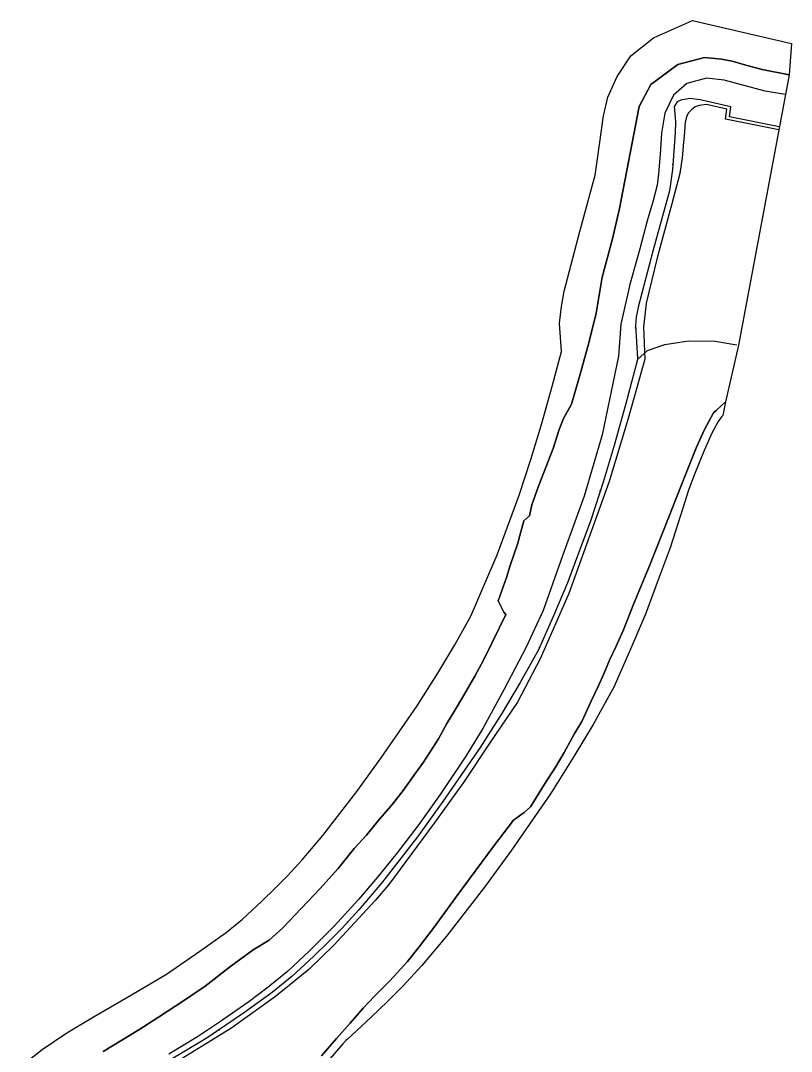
# Model space of a CAD drawing. Header units: inches. Extents: x 91426 to 118597, y 433843 to 446922.
# Drawn here: x 106926 to 107385, y 445654 to 446268 of the extents above; entities that cross this region are included whole.
import ezdxf

# ---------------------------------------------------------------- set-up
doc = ezdxf.new("R2010")
doc.units = ezdxf.units.IN
doc.header["$MEASUREMENT"] = 0
for name, color, linetype, true_color in [('As_waterkering_PWK', 7, 'Continuous', 0x8b0648), ('Beschermingszone_PWK', 7, 'Continuous', 0xde06d3), ('Kernzone_PWK', 7, 'Continuous', 0x33065f), ('Kruinlijnen_PWK', 7, 'Continuous', 0xda0676), ('Referentiepunten_PWK', 7, 'Continuous', 0x7e0730)]:
    doc.layers.add(name, color=color, linetype=linetype, true_color=true_color)

msp = doc.modelspace()

# ---------------------------------------------------------------- linework, layer by layer
at = {"layer": 'As_waterkering_PWK'}
msp.add_lwpolyline([(107032.6838, 445659.1266), (107014.9391, 445648.5643)], dxfattribs=at)
for points in [[(107377.7675, 446204.3725, 0), (107348.0502, 446210.2759, 0), (107348.9763, 446216.229, 0), (107330.5877, 446220.4623, 0), (107324.4992, 446221.3258, 0), (107319.2135, 446220.1829, 0), (107316.9278, 446219.3258, 0), (107315.274, 446216.589, 0), (107315.9278, 446207.3259, 0), (107315.785, 446200.8975, 0), (107314.1835, 446179.055, 0), (107312.3314, 446166.3549, 0), (107302.4095, 446130.3715, 0), (107293.6782, 446097.034, 0), (107292.6199, 446090.9485, 0), (107292.0907, 446086.3183, 0), (107293.4137, 446066.3422, 0), (107293.281, 446065.831, 0)], [(107293.281, 446065.831, 0), (107299.331, 446071.1213, 0), (107309.6559, 446074.6725, 0), (107323.65, 446076.8595, 0), (107339.6548, 446076.7963, 0), (107352.4362, 446074.5841, 0)], [(107293.281, 446065.831, 0), (107286.2699, 446038.8255, 0), (107279.3907, 446014.6161, 0), (107272.9084, 445992.7879, 0), (107265.5001, 445970.166, 0), (107258.224, 445950.4545, 0), (107251.6094, 445932.7274, 0), (107243.275, 445913.1482, 0), (107234.4115, 445892.9075, 0), (107223.5635, 445873.4606, 0), (107212.8479, 445855.4689, 0), (107199.751, 445834.6991, 0), (107177.5259, 445802.5521, 0), (107162.3124, 445781.5177, 0), (107140.8811, 445753.8687, 0), (107127.3873, 445737.9937, 0), (107117.4654, 445727.1457, 0), (107109.3956, 445719.0759, 0), (107100.3997, 445710.3447, 0), (107087.6997, 445698.5707, 0), (107075.9257, 445688.9134, 0), (107058.7278, 445676.6102, 0), (107037.1642, 445661.7935, 0), (107032.6838, 445659.1266, 0)]]:
    msp.add_polyline3d(points, dxfattribs=at)
at = {"layer": 'Beschermingszone_PWK'}
for points in [[(106926.115, 445644.7322), (106939.0302, 445654.8922), (106953.7084, 445664.8355), (106969.9115, 445674.5284), (106992.1793, 445687.3854), (107012.888, 445699.7121), (107032.8922, 445713.4573), (107048.5356, 445724.6483), (107058.1064, 445732.4985), (107069.428, 445742.9946), (107077.8132, 445751.1332), (107084.9366, 445758.2565), (107093.6297, 445767.761), (107105.9363, 445782.2394), (107126.2879, 445808.4954), (107140.783, 445828.5365), (107162.1945, 445859.5067), (107174.4784, 445878.9872), (107184.575, 445895.9395), (107194.0584, 445912.9402), (107201.9611, 445930.9867), (107209.8052, 445949.4143), (107216.0357, 445966.1118), (107222.9949, 445984.9651), (107229.9485, 446006.1983), (107236.177, 446027.1719), (107242.843, 446050.631), (107248.0319, 446070.618), (107246.9209, 446087.395), (107248.0602, 446097.364), (107249.6676, 446106.6066), (107258.9513, 446142.0535), (107268.2063, 446175.6184), (107269.6324, 446185.3972), (107273.1684, 446210.8567), (107275.6595, 446222.0664), (107281.3041, 446234.3516), (107289.3195, 446246.6105), (107302.8787, 446257.4579), (107326.183, 446267.6535), (107384.9634, 446254.0866), (107383.5513, 446235.2686), (107367.4885, 446238.6379), (107357.7714, 446241.0672), (107349.7764, 446243.4065), (107343.2888, 446244.7404), (107333.3329, 446245.5883), (107317.3494, 446241.4993), (107301.3791, 446229.5215), (107294.4134, 446216.4985), (107282.7381, 446155.7988), (107278.5487, 446137.6008), (107272.2915, 446114.8355), (107268.68, 446093.3939), (107264.2442, 446074.9982), (107258.8315, 446055.6474), (107253.969, 446039.1407), (107249.3479, 446030.781), (107246.6391, 446024.0804), (107243.1932, 446012.8147), (107234.3727, 445990.4343), (107230.3887, 445979.3068), (107229.0515, 445972.7325), (107225.7771, 445969.7099), (107223.2314, 445960.9591), (107222.1995, 445956.4447), (107217.6481, 445943.1806), (107215.2738, 445936.0572), (107210.3264, 445922.0345), (107213.7075, 445915.2726), (107214.9266, 445913.9474), (107206.8895, 445897.315), (107201.6426, 445886.6903), (107196.565, 445877.186), (107189.2094, 445864.5762), (107184.8564, 445857.1894), (107179.9384, 445848.9485), (107174.8136, 445839.8815), (107165.9647, 445825.9575), (107161.2883, 445819.4625), (107153.8018, 445809.0864), (107147.4478, 445800.9171), (107138.7638, 445790.7857), (107131.9376, 445782.5155), (107124.6333, 445774.5473), (107115.2209, 445762.7485), (107104.2516, 445750.4733), (107082.234, 445727.2763), (107074.0091, 445720.0482), (107064.5374, 445714.3393), (107051.1933, 445704.5132), (107035.9163, 445692.5288), (107023.1409, 445683.7945), (107008.249, 445674.1741), (106996.3916, 445666.5326), (106975.3162, 445653.601)], [(107105.2302, 445651.154), (107114.2317, 445661.5178), (107122.2314, 445670.5261), (107129.971, 445679.5775), (107136.7273, 445686.5936), (107146.0205, 445696.0195), (107156.4117, 445707.2206), (107163.2879, 445716.1191), (107172.331, 445727.689), (107186.6555, 445747.4515), (107207.5181, 445775.5763), (107219.6267, 445791.3812), (107225.8475, 445795.9409), (107229.7292, 445799.3659), (107233.2531, 445805.1155), (107238.0815, 445812.9454), (107244.5311, 445823.0228), (107249.6149, 445831.8163), (107255.6915, 445842.6486), (107260.142, 445850.2978), (107265.8467, 445862.2638), (107269.8826, 445871.1429), (107273.2475, 445878.6803), (107276.7417, 445886.8333), (107280.5225, 445894.6556), (107285.0876, 445904.7541), (107290.872, 445919.417), (107295.5996, 445931.1048), (107300.4813, 445942.979), (107303.556, 445950.4653), (107308.8901, 445963.9339), (107322.5009, 445998.82), (107328.4686, 446013.6093), (107333.1975, 446024.1872), (107337.1451, 446031.4843), (107338.6879, 446033.9698), (107340.1055, 446035.5225), (107343.2458, 446038.1975), (107345.7917, 446040.5397), (107344.2135, 446032.4537), (107343.5865, 446031.9196), (107342.6922, 446030.94), (107341.4719, 446028.9741), (107337.685, 446021.9742), (107333.0708, 446011.6529), (107327.1485, 445996.9758), (107323.6387, 445987.9797), (107320.6416, 445977.8875), (107312.728, 445953.7226), (107305.0999, 445933.0575), (107298.0585, 445914.1864), (107289.1794, 445893.3277), (107279.2482, 445870.649), (107266.8841, 445848.4841), (107255.4806, 445829.3374), (107241.4804, 445807.1351), (107218.3514, 445773.6806), (107202.3395, 445751.5425), (107179.7085, 445722.3457), (107164.8957, 445704.9188), (107153.6085, 445692.5782), (107144.4871, 445683.4568), (107134.8127, 445674.067), (107120.5811, 445660.873), (107119.7156, 445660.1631), (107117.9886, 445658.2183), (107109.1636, 445648.0577)]]:
    msp.add_lwpolyline(points, dxfattribs=at)
at = {"layer": 'Kernzone_PWK'}
msp.add_lwpolyline([(106975.3162, 445653.601), (106996.3916, 445666.5326), (107008.249, 445674.1741), (107023.1409, 445683.7945), (107035.9163, 445692.5288), (107051.1933, 445704.5132), (107064.5374, 445714.3393), (107074.0091, 445720.0482), (107082.234, 445727.2763), (107104.2516, 445750.4733), (107115.2209, 445762.7485), (107124.6333, 445774.5473), (107131.9376, 445782.5155), (107138.7638, 445790.7857), (107147.4478, 445800.9171), (107153.8018, 445809.0864), (107161.2883, 445819.4625), (107165.9647, 445825.9575), (107174.8136, 445839.8815), (107179.9384, 445848.9485), (107184.8564, 445857.1894), (107189.2094, 445864.5762), (107196.565, 445877.186), (107201.6426, 445886.6903), (107206.8895, 445897.315), (107214.9266, 445913.9474), (107213.7075, 445915.2726), (107210.3264, 445922.0345), (107215.2738, 445936.0572), (107217.6481, 445943.1806), (107222.1995, 445956.4447), (107223.2314, 445960.9591), (107225.7771, 445969.7099), (107229.0515, 445972.7325), (107230.3887, 445979.3068), (107234.3727, 445990.4343), (107243.1932, 446012.8147), (107246.6391, 446024.0804), (107249.3479, 446030.781), (107253.969, 446039.1407), (107258.8315, 446055.6474), (107264.2442, 446074.9982), (107268.68, 446093.3939), (107272.2915, 446114.8355), (107278.5487, 446137.6008), (107282.7381, 446155.7988), (107294.4134, 446216.4985), (107301.3791, 446229.5215), (107317.3494, 446241.4993), (107333.3329, 446245.5883), (107343.2888, 446244.7404), (107349.7764, 446243.4065), (107357.7714, 446241.0672), (107367.4885, 446238.6379), (107383.5513, 446235.2686), (107353.4596, 446074.407), (107345.7917, 446040.5397), (107343.2458, 446038.1975), (107340.1055, 446035.5225), (107338.6879, 446033.9698), (107337.1451, 446031.4843), (107333.1975, 446024.1872), (107328.4686, 446013.6093), (107322.5009, 445998.82), (107308.8901, 445963.9339), (107303.556, 445950.4653), (107300.4813, 445942.979), (107295.5996, 445931.1048), (107290.872, 445919.417), (107285.0876, 445904.7541), (107280.5225, 445894.6556), (107276.7417, 445886.8333), (107273.2475, 445878.6803), (107269.8826, 445871.1429), (107265.8467, 445862.2638), (107260.142, 445850.2978), (107255.6915, 445842.6486), (107249.6149, 445831.8163), (107244.5311, 445823.0228), (107238.0815, 445812.9454), (107233.2531, 445805.1155), (107229.7292, 445799.3659), (107225.8475, 445795.9409), (107219.6267, 445791.3812), (107207.5181, 445775.5763), (107186.6555, 445747.4515), (107172.331, 445727.689), (107163.2879, 445716.1191), (107156.4117, 445707.2206), (107146.0205, 445696.0195), (107136.7273, 445686.5936), (107129.971, 445679.5775), (107122.2314, 445670.5261), (107114.2317, 445661.5178), (107105.2302, 445651.154)], dxfattribs=at)
at = {"layer": 'Kruinlijnen_PWK'}
for points in [[(107381.3602, 446223.6599), (107369.4419, 446225.6988), (107344.9238, 446232.2252), (107334.3405, 446233.46), (107322.6988, 446230.1086), (107314.8549, 446223.1755), (107309.5632, 446212.4599), (107307.5789, 446200.6859), (107306.7851, 446188.1182), (107305.8591, 446176.3442), (107305.0653, 446169.5973), (107302.5518, 446159.6754), (107299.1067, 446148.3632), (107294.8403, 446131.6944), (107288.8872, 446110.5608), (107283.4301, 446086.9466), (107281.9908, 446067.7545), (107272.2698, 446021.031), (107261.6081, 445984.342), (107248.7513, 445948.9074), (107237.1488, 445916.295), (107227.0113, 445894.4472), (107213.7873, 445869.0062), (107201.3519, 445845.9874), (107191.1654, 445829.5832), (107175.8195, 445806.6967), (107163.1195, 445788.9696), (107150.2872, 445772.0363), (107138.5132, 445757.4841), (107127.2684, 445744.2549), (107112.8486, 445728.2476), (107098.1641, 445713.5632), (107084.935, 445701.3924), (107073.5578, 445691.9996), (107061.9162, 445683.2684), (107044.5859, 445671.2298), (107031.3567, 445662.3662), (107014.2911, 445652.0475)], [(107377.4434, 446202.7042), (107345.6789, 446208.888), (107346.605, 446214.9734), (107334.4341, 446217.6193), (107330.0454, 446217.1651), (107327.7835, 446216.2127), (107325.5595, 446214.6065), (107323.7189, 446212.7658), (107322.6662, 446211.0113), (107321.6677, 446207.142), (107321.1466, 446199.0662), (107320.8081, 446195.2619), (107319.9468, 446185.9985), (107318.6178, 446176.5629), (107313.7966, 446158.6171), (107305.0654, 446126.4039), (107298.4508, 446099.2841), (107296.8633, 446085.1288), (107297.657, 446065.9465), (107287.7351, 446030.7569), (107276.4903, 445993.186), (107252.5455, 445926.5108), (107246.8569, 445913.6785), (107235.3475, 445887.4847), (107221.986, 445861.6878), (107205.4495, 445837.6106), (107189.8391, 445813.9304), (107172.2443, 445789.721), (107145.389, 445753.2084), (107137.1869, 445743.5511), (107112.8452, 445717.225), (107097.6316, 445702.5406), (107077.7878, 445686.5333), (107051.8586, 445667.7478), (107039.4232, 445660.0749), (107008.3346, 445640.8925)]]:
    msp.add_lwpolyline(points, dxfattribs=at)
at = {"layer": 'Referentiepunten_PWK'}
for p in [(107314.398, 446181.9803), (107292.2021, 446084.6359), (107271.186, 445987.5284), (107235.0211, 445894.2995), (107182.2678, 445809.4109), (107120.7164, 445730.7001), (107044.2168, 445666.6395)]:
    msp.add_point(p, dxfattribs=at)

doc.saveas('drawing.dxf')
